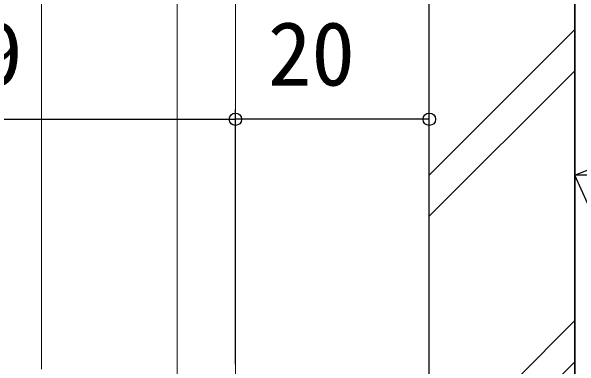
# Model space of a CAD drawing. Units: millimetres, scale not verified. Extents: x -525 to 525, y -783 to 779.
# Drawn here: x 396.7 to 455.3, y -464 to -427.4 of the extents above; entities that cross this region are included whole.
import ezdxf
from ezdxf.enums import TextEntityAlignment as Align

# ---------------------------------------------------------------- set-up
doc = ezdxf.new("R2010")
doc.units = ezdxf.units.MM
doc.header["$LTSCALE"] = 4
doc.layers.add('0-5_YKK_13', color=4, linetype='Continuous', lineweight=18)
for name, color, linetype in [('0-7_YKK_D', 6, 'Continuous'), ('0-9_YSS_K', 3, 'Continuous'), ('0-A_YSS_KE', 3, 'Continuous')]:
    doc.layers.add(name, color=color, linetype=linetype)
doc.styles.add('ＭＳ ゴシック', font='')
doc.styles.get('ＭＳ ゴシック').set_extended_font_data('MS Gothic')

msp = doc.modelspace()

# ---------------------------------------------------------------- linework, layer by layer
at = {"layer": '0-5_YKK_13', "color": 5}
msp.add_line((413.832, -499.274), (413.832, -379.274), dxfattribs=at)
at = {"layer": '0-5_YKK_13'}
for p, q in [((399.832, -464.274), (399.832, -387.387)), ((419.832, -464.774), (419.832, -387.387))]:
    msp.add_line(p, q, dxfattribs=at)
at = {"layer": '0-7_YKK_D'}
for p, q in [((419.832, -463.774), (419.832, -437.524)), ((419.832, -463.774), (419.832, -437.524)), ((439.832, -541.274), (439.832, -437.524)), ((370.832, -438.524), (419.832, -438.524)), ((439.832, -438.524), (419.832, -438.524))]:
    msp.add_line(p, q, dxfattribs=at)
for centre in [(419.832, -438.524), (419.832, -438.524), (439.832, -438.524)]:
    msp.add_circle(centre, 0.637, dxfattribs=at)
at = {"layer": '0-9_YSS_K'}
for p, q in [((454.832, -444.274), (499.832, -426.274)), ((454.832, -426.274), (454.832, -444.274)), ((439.832, -444.274), (454.832, -429.274)), ((439.832, -448.516), (454.832, -433.516)), ((499.832, -544.274), (454.832, -444.274)), ((439.832, -474.274), (454.832, -459.274)), ((439.832, -478.516), (454.832, -463.516))]:
    msp.add_line(p, q, dxfattribs=at)
msp.add_lwpolyline([(499.832, -426.274), (499.832, -444.274), (454.832, -444.274)], dxfattribs=at)
at = {"layer": '0-A_YSS_KE'}
for p, q in [((439.832, -509.274), (439.832, -411.274)), ((454.832, -509.274), (454.832, -426.274))]:
    msp.add_line(p, q, dxfattribs=at)
msp.add_lwpolyline([(499.832, -444.274), (454.832, -444.274), (454.832, -544.274), (499.832, -544.274)], close=True, dxfattribs=at)

# ---------------------------------------------------------------- texts
at = {"layer": '0-7_YKK_D', "style": 'ＭＳ ゴシック'}
for s, p in [('49', (388.914, -437.024)), ('20', (423.184, -437.024))]:
    msp.add_text(s, height=6.598, dxfattribs=at).set_placement(p, align=Align.BOTTOM_LEFT)

doc.saveas('drawing.dxf')
